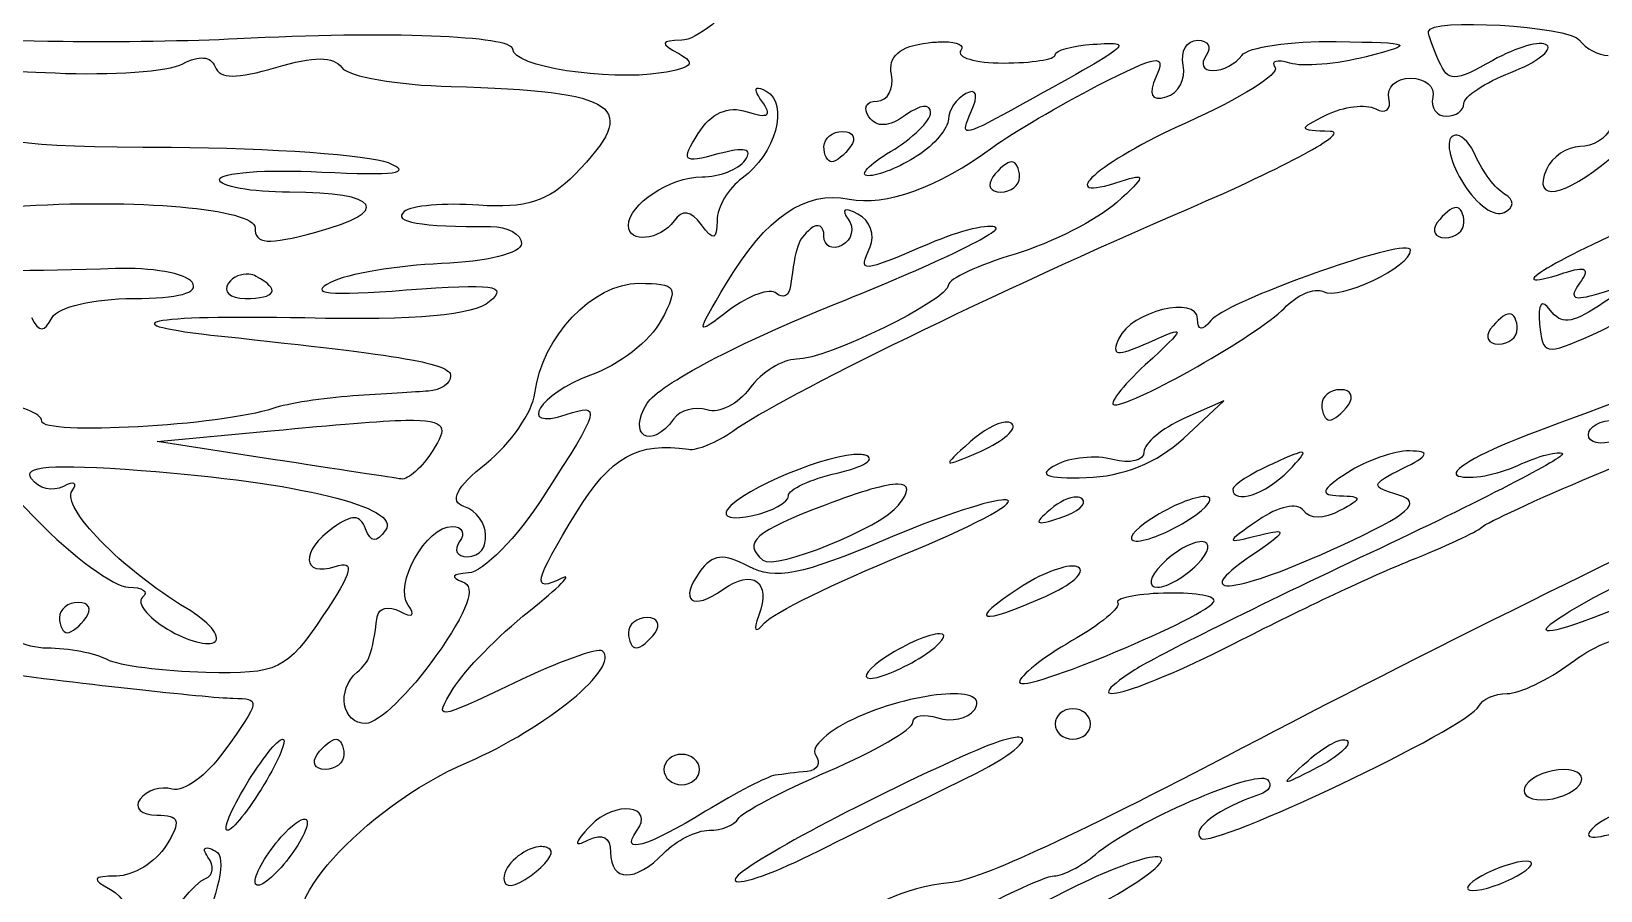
# Model space of a CAD drawing. Extents: x 26 to 243, y 4 to 296.
# Drawn here: x 176.22 to 200.62, y 90.3 to 103.68 of the extents above; entities that cross this region are included whole.
import ezdxf

# ---------------------------------------------------------------- set-up
doc = ezdxf.new("R2010")
doc.units = 0
doc.layers.add('Layer_1', color=7, linetype='CONTINUOUS')

msp = doc.modelspace()

# ---------------------------------------------------------------- linework, layer by layer
at = {"layer": 'Layer_1', "color": 7}
for points in [[(190.405743, 103.514372), (190.405743, 103.514372)], [(194.353547, 103.538623), (194.353547, 103.538623)], [(178.894715, 103.261913), (178.894715, 103.261913)], [(187.504697, 102.792831), (187.504697, 102.792831)], [(188.835882, 102.119796), (188.835882, 102.119796)], [(198.390095, 102.05861), (198.390095, 102.05861)], [(191.462423, 101.646854), (191.462423, 101.646854)], [(198.37466, 100.93744), (198.37466, 100.93744)], [(197.544532, 100.301887), (197.544532, 100.301887)], [(179.601371, 99.896746), (179.601371, 99.896746)], [(185.665841, 99.755081), (185.665841, 99.755081)], [(199.204241, 99.282139), (199.204241, 99.282139)], [(194.133061, 97.339657), (194.764203, 97.927252), (194.764203, 97.927252)], [(194.764203, 97.927252), (194.14188, 97.650542)], [(196.577701, 98.099783), (196.577701, 98.099783)], [(182.041049, 97.622983), (182.041049, 97.622983)], [(179.972341, 97.015542), (178.174825, 97.292252), (179.943675, 97.459271)], [(191.360448, 97.594871), (191.360448, 97.594871)], [(175.257243, 97.140668), (176.290772, 96.082885)], [(197.650916, 97.146733), (197.650916, 97.146733)], [(189.104324, 97.091609), (189.104324, 97.091609)], [(195.986245, 97.123029), (195.986245, 97.123029)], [(189.691368, 96.62969), (189.691368, 96.62969)], [(192.472798, 96.426843), (192.472798, 96.426843)], [(194.471507, 96.436766), (194.471507, 96.436766)], [(191.305877, 96.382196), (191.305877, 96.382196)], [(194.416937, 95.735069), (194.416937, 95.735069)], [(192.434766, 95.352525), (192.434766, 95.352525)], [(193.823827, 94.932499), (193.823827, 94.932499)], [(176.947271, 94.789184), (176.947271, 94.789184)], [(185.794825, 94.552713), (185.794825, 94.552713)], [(190.340147, 94.300807), (190.340147, 94.300807)], [(190.43716, 93.360984), (190.43716, 93.360984)], [(192.413819, 93.133332), (192.413819, 93.133332)], [(180.124475, 92.66039), (180.124475, 92.66039)], [(180.956258, 92.66039), (180.956258, 92.66039)], [(191.593611, 92.686848), (191.593611, 92.686848)], [(196.643845, 92.651571), (196.643845, 92.651571)], [(186.33116, 92.423919), (186.33116, 92.423919)], [(200.049805, 92.187448), (200.049805, 92.187448)], [(180.475599, 91.415748), (180.475599, 91.415748)], [(178.928889, 90.965403), (178.928889, 90.965403)], [(184.104249, 90.984696), (184.104249, 90.984696)], [(193.692639, 90.829804), (193.692639, 90.829804)], [(199.464414, 90.761455), (199.464414, 90.761455)]]:
    msp.add_lwpolyline(points, dxfattribs=at)
for points in [[(187.370751, 104.369305), (187.027202, 103.915695), (186.559252, 103.541654), (186.33116, 103.538073)], [(176.713555, 103.516576), (175.344015, 103.537122), (175.270902, 103.568163), (175.546631, 104.008811)], [(197.943611, 103.676427), (197.943611, 103.8894), (200.132744, 103.761006), (200.293441, 103.538623)], [(179.41947, 103.55957), (178.735166, 103.523849), (177.517239, 103.504525), (176.713555, 103.516576)], [(183.704619, 103.398065), (183.704619, 103.607948), (181.754351, 103.681422), (179.41947, 103.55957)], [(186.33116, 103.538073), (185.996416, 103.532795), (185.988147, 103.492607), (186.287613, 103.330264)], [(189.592148, 103.006702), (189.536973, 103.287722), (189.720471, 103.445834), (190.163758, 103.499487)], [(190.163758, 103.499487), (190.253513, 103.510353), (190.334956, 103.514964), (190.405743, 103.514372)], [(190.405743, 103.514372), (190.61811, 103.512678), (190.732963, 103.462341), (190.674185, 103.380977)], [(192.73187, 103.476337), (193.393455, 103.518964), (193.387187, 103.513672), (191.459666, 102.452178)], [(192.137659, 103.310971), (192.137659, 103.380838), (192.404915, 103.455255), (192.73187, 103.476337)], [(194.129753, 103.149467), (194.085077, 103.363583), (194.18585, 103.538623), (194.353547, 103.538623)], [(194.353547, 103.538623), (194.521246, 103.538623), (194.581472, 103.432214), (194.487492, 103.302152)], [(195.04091, 103.302152), (195.13489, 103.432214), (195.795454, 103.529406), (196.508799, 103.51823)], [(196.508799, 103.51823), (197.724612, 103.49918), (197.75378, 103.48442), (196.97623, 103.282859)], [(198.107323, 103.212304), (198.017209, 103.413147), (197.943611, 103.622031), (197.943611, 103.676427)], [(199.785221, 103.461455), (199.694289, 103.539236), (199.31656, 103.432804), (198.94572, 103.224981)], [(200.293441, 103.538623), (200.387421, 103.408561), (200.588967, 103.302152), (200.741029, 103.302152)], [(178.573354, 103.171514), (178.700537, 103.239973), (178.809588, 103.269866), (178.894715, 103.261913)], [(178.894715, 103.261913), (178.979844, 103.253954), (179.041374, 103.208039), (179.073858, 103.124662)], [(180.018092, 103.114739), (180.616428, 103.293152), (180.914531, 103.292599), (181.045005, 103.111982)], [(186.011453, 103.029853), (185.161654, 102.899271), (183.704619, 103.131712), (183.704619, 103.398065)], [(186.287613, 103.330264), (186.562582, 103.181214), (186.491287, 103.103586), (186.011453, 103.029853)], [(190.674185, 103.380977), (190.595783, 103.27249), (190.892862, 103.184192), (191.33454, 103.184192)], [(191.33454, 103.184192), (191.776217, 103.184192), (192.137659, 103.241102), (192.137659, 103.310971)], [(192.809591, 102.836926), (193.743351, 103.315416), (193.870041, 103.334655), (193.708074, 102.973628)], [(194.487492, 103.302152), (194.393484, 103.17209), (194.441236, 103.065681), (194.593326, 103.065681)], [(194.593326, 103.065681), (194.745387, 103.065681), (194.94693, 103.17209), (195.04091, 103.302152)], [(195.786705, 103.182538), (195.588726, 103.245453), (195.486028, 103.214471), (195.558503, 103.114189)], [(196.97623, 103.282859), (196.520017, 103.1646), (195.984684, 103.119622), (195.786705, 103.182538)], [(199.223534, 103.036468), (199.623358, 103.192274), (199.876153, 103.383677), (199.785221, 103.461455)], [(175.281497, 102.340832), (174.827571, 103.066304), (174.905419, 103.107083), (176.585121, 103.029853)], [(176.585121, 103.029853), (177.459502, 102.989653), (178.354236, 103.053585), (178.573354, 103.171514)], [(179.073858, 103.124662), (179.147123, 102.936671), (179.411427, 102.933869), (180.018092, 103.114739)], [(181.045005, 103.111982), (181.146066, 102.97211), (181.910265, 102.840213), (182.743297, 102.818736)], [(189.368354, 102.592738), (189.53605, 102.592738), (189.636823, 102.779093), (189.592148, 103.006702)], [(193.86517, 102.656679), (194.055359, 102.713555), (194.174429, 102.935351), (194.129753, 103.149467)], [(195.558503, 103.114189), (195.63095, 103.01391), (195.015293, 102.629752), (194.190386, 102.260357)], [(198.94572, 103.224981), (198.340974, 102.886066), (198.254276, 102.884771), (198.107323, 103.212304)], [(198.496479, 102.554703), (198.496479, 102.663889), (198.82371, 102.88065), (199.223534, 103.036468)], [(182.743297, 102.818736), (185.370927, 102.751017), (185.70551, 102.512988), (184.670347, 101.450622)], [(187.645257, 102.74708), (188.008167, 102.555245), (187.787034, 101.756937), (187.269326, 101.389436)], [(187.578007, 102.58888), (187.488367, 102.712945), (187.464745, 102.782397), (187.504697, 102.792831)], [(187.504697, 102.792831), (187.528657, 102.799094), (187.575568, 102.783913), (187.645257, 102.74708)], [(190.834589, 102.428477), (190.949707, 102.685034), (190.916724, 102.796715), (190.751906, 102.709595)], [(191.169727, 101.874505), (191.473878, 102.097337), (192.211788, 102.530585), (192.809591, 102.836926)], [(193.708074, 102.973628), (193.581328, 102.691146), (193.63276, 102.58717), (193.86517, 102.656679)], [(197.328454, 102.634081), (197.286657, 102.806324), (197.438809, 102.94717), (197.666901, 102.94717)], [(197.666901, 102.94717), (197.894993, 102.94717), (198.050528, 102.814294), (198.012513, 102.65172)], [(186.588575, 102.088927), (186.787288, 102.406503), (187.051154, 102.523374), (187.348701, 102.425719)], [(187.348701, 102.425719), (187.678845, 102.31736), (187.741921, 102.36205), (187.578007, 102.58888)], [(189.242677, 102.34469), (189.144125, 102.481069), (189.200629, 102.592738), (189.368354, 102.592738)], [(190.202343, 102.414145), (190.202343, 102.552891), (190.040853, 102.536302), (189.812083, 102.373906)], [(190.751906, 102.709595), (190.601566, 102.630136), (190.478503, 102.449973), (190.478503, 102.309413)], [(196.356111, 102.37611), (196.623432, 102.509257), (196.968773, 102.551557), (197.123403, 102.469817)], [(197.123403, 102.469817), (197.278032, 102.388079), (197.370223, 102.461832), (197.328454, 102.634081)], [(198.012513, 102.65172), (197.974498, 102.48914), (198.06771, 102.356267), (198.219771, 102.356267)], [(198.219771, 102.356267), (198.371833, 102.356264), (198.496479, 102.445523), (198.496479, 102.554703)], [(178.392006, 101.866787), (175.894114, 101.88149), (175.53465, 101.936275), (175.281497, 102.340832)], [(189.812083, 102.373906), (189.545383, 102.184606), (189.365162, 102.175182), (189.242677, 102.34469)], [(189.58002, 101.806154), (189.922187, 102.010291), (190.202343, 102.284021), (190.202343, 102.414145)], [(190.478503, 102.309413), (190.478503, 102.168846), (190.261195, 101.912236), (189.995088, 101.739456)], [(191.459666, 102.452178), (190.692981, 102.029945), (190.655262, 102.028782), (190.834589, 102.428477)], [(194.190386, 102.260357), (192.805719, 101.640295), (192.07349, 100.985949), (193.165126, 101.344235)], [(196.422809, 102.119796), (195.912523, 102.132891), (195.907604, 102.152717), (196.356111, 102.37611)], [(186.895051, 101.768122), (186.346044, 101.619086), (186.315189, 101.651999), (186.588575, 102.088927)], [(188.543187, 101.883325), (188.543187, 102.01339), (188.674846, 102.119796), (188.835882, 102.119796)], [(188.835882, 102.119796), (188.996947, 102.119796), (189.052231, 102.01339), (188.958251, 101.883325)], [(194.210782, 100.91594), (195.731452, 101.570332), (196.726931, 102.112007), (196.422809, 102.119796)], [(198.305759, 102.034909), (198.207715, 101.951064), (198.291535, 101.620107), (198.49207, 101.299588)], [(198.390095, 102.05861), (198.358958, 102.063126), (198.330264, 102.055794), (198.305759, 102.034909)], [(198.677279, 101.74001), (198.597373, 101.924679), (198.483508, 102.045072), (198.390095, 102.05861)], [(200.775203, 102.172713), (200.713171, 102.01361), (200.499771, 101.883325), (200.300607, 101.883325)], [(181.7693, 101.628664), (181.465178, 101.750322), (179.945357, 101.857674), (178.392006, 101.866787)], [(187.317284, 101.672209), (187.445695, 101.849907), (187.309972, 101.880757), (186.895051, 101.768122)], [(188.665005, 101.646854), (188.597949, 101.646854), (188.543187, 101.753263), (188.543187, 101.883325)], [(188.958251, 101.883325), (188.864243, 101.753263), (188.732061, 101.646854), (188.665005, 101.646854)], [(188.933447, 101.066975), (189.508305, 100.952319), (190.302571, 101.239158), (191.169727, 101.874505)], [(189.234408, 101.430226), (189.08235, 101.433048), (189.23788, 101.60202), (189.58002, 101.806154)], [(200.300607, 101.883325), (200.101471, 101.883325), (199.866676, 101.723435), (199.779159, 101.528343)], [(179.14276, 101.370694), (179.14276, 101.478926), (179.858086, 101.531507), (180.732464, 101.487553)], [(180.732464, 101.487553), (181.872359, 101.430251), (182.165794, 101.470056), (181.7693, 101.628664)], [(186.647006, 101.410383), (186.911731, 101.410383), (187.213229, 101.528213), (187.317284, 101.672209)], [(189.995088, 101.739456), (189.72898, 101.566674), (189.38647, 101.427406), (189.234408, 101.430226)], [(191.462423, 101.646854), (191.395367, 101.646854), (191.263705, 101.540445), (191.169727, 101.410383)], [(191.584792, 101.410383), (191.584792, 101.540445), (191.529479, 101.646854), (191.462423, 101.646854)], [(199.128174, 101.144145), (198.986809, 101.225434), (198.783818, 101.493785), (198.677279, 101.74001)], [(199.779159, 101.528343), (199.545959, 101.008552), (200.064805, 101.09608), (200.76418, 101.694259)], [(180.232513, 101.173911), (179.633214, 101.173911), (179.14276, 101.262447), (179.14276, 101.370694)], [(184.670347, 101.450622), (184.262085, 101.031621), (183.90419, 100.917242), (183.173799, 100.971064)], [(185.502132, 100.653564), (185.502132, 100.983524), (186.147783, 101.410383), (186.647006, 101.410383)], [(187.269326, 101.389436), (187.057659, 101.239187), (186.882992, 100.942969), (186.88017, 100.731285)], [(191.169727, 101.410383), (191.075747, 101.28032), (191.13051, 101.173911), (191.291546, 101.173911)], [(191.291546, 101.173911), (191.452582, 101.173911), (191.584792, 101.28032), (191.584792, 101.410383)], [(193.165126, 101.344235), (193.564499, 101.475313), (193.553241, 101.423193), (193.095674, 101.012954)], [(198.49207, 101.299588), (198.692618, 100.979065), (198.975636, 100.78011), (199.121008, 100.856962)], [(175.929174, 100.950668), (177.850741, 101.078901), (179.69563, 100.915641), (179.69563, 100.617733)], [(180.642065, 100.551589), (181.842582, 100.872975), (181.644725, 101.173911), (180.232513, 101.173911)], [(187.027343, 99.755081), (187.644281, 100.786542), (188.249876, 101.203313), (188.933447, 101.066975)], [(199.121008, 100.856962), (199.282634, 100.942368), (199.285284, 101.053803), (199.128174, 101.144145)], [(182.014591, 100.871293), (181.826405, 100.710339), (182.265199, 100.633938), (183.359007, 100.637579)], [(183.173799, 100.971064), (182.645789, 101.009971), (182.124121, 100.964965), (182.014591, 100.871293)], [(186.638187, 100.667342), (186.472494, 100.891006), (186.343372, 100.908772), (186.211546, 100.726324)], [(187.126011, 97.455413), (187.875, 97.991334), (191.283291, 99.656148), (194.210782, 100.91594)], [(189.072353, 100.831607), (188.863876, 100.941817), (188.805281, 100.912187), (188.919666, 100.753886)], [(189.26197, 100.322283), (189.343589, 100.504223), (189.258276, 100.733326), (189.072353, 100.831607)], [(193.095674, 101.012954), (192.796744, 100.744948), (192.085598, 100.383929), (191.51534, 100.210938)], [(198.37466, 100.93744), (198.307604, 100.93744), (198.175945, 100.831034), (198.081965, 100.700969)], [(198.496479, 100.700969), (198.496479, 100.831034), (198.441716, 100.93744), (198.37466, 100.93744)], [(201.561237, 100.826092), (199.982006, 100.182933), (198.925866, 99.547702), (200.048151, 99.916038)], [(179.69563, 100.617733), (179.69563, 100.36235), (179.885456, 100.349046), (180.642065, 100.551589)], [(183.359007, 100.637579), (183.625143, 100.638426), (183.841319, 100.520285), (183.841319, 100.37465)], [(186.211546, 100.726324), (185.993247, 100.424222), (185.502132, 100.373783), (185.502132, 100.653564)], [(186.88017, 100.731285), (186.876811, 100.425156), (186.827247, 100.412151), (186.638187, 100.667342)], [(188.335928, 100.602301), (188.137159, 100.432305), (188.102316, 100.332426), (188.025044, 99.715395)], [(188.543187, 100.489853), (188.543187, 100.649269), (188.449974, 100.699849), (188.335928, 100.602301)], [(188.737765, 99.440889), (190.184323, 100.019064), (191.300162, 100.55002), (191.217132, 100.621041)], [(188.919666, 100.753886), (189.021661, 100.612712), (188.97885, 100.430436), (188.824306, 100.348742)], [(191.217132, 100.621041), (191.134074, 100.692062), (190.666023, 100.579453), (190.176988, 100.370789)], [(198.081965, 100.700969), (197.987985, 100.570907), (198.04275, 100.464498), (198.203786, 100.464498)], [(198.203786, 100.464498), (198.364819, 100.464498), (198.496479, 100.570907), (198.496479, 100.700969)], [(183.841319, 100.37465), (183.840191, 100.225921), (183.293746, 100.088651), (182.59502, 100.061558)], [(188.824306, 100.348742), (188.669761, 100.267049), (188.543187, 100.330425), (188.543187, 100.489853)], [(190.176988, 100.370789), (189.096049, 99.90957), (189.076353, 99.908616), (189.26197, 100.322283)], [(197.544532, 100.301887), (196.995813, 100.254759), (194.786436, 99.450341), (194.560802, 99.175205)], [(197.667451, 100.271571), (197.667451, 100.299482), (197.622919, 100.308618), (197.544532, 100.301887)], [(177.524943, 99.98494), (175.055443, 99.888824), (173.035601, 100.002438), (173.199007, 100.228577)], [(182.59502, 100.061558), (181.910801, 100.035029), (181.134314, 99.903358), (180.869167, 99.768862)], [(191.51534, 100.210938), (190.945081, 100.037947), (190.478503, 99.821914), (190.478503, 99.73083)], [(196.304848, 99.626097), (196.565311, 99.488418), (197.667451, 100.01047), (197.667451, 100.271571)], [(178.716119, 99.771067), (178.615648, 99.91012), (178.079708, 100.00653), (177.524943, 99.98494)], [(179.601371, 99.896746), (179.482617, 99.908909), (179.355499, 99.858078), (179.283871, 99.758942)], [(179.541289, 99.51861), (180.026965, 99.51861), (180.098406, 99.660407), (179.714923, 99.863122)], [(179.714923, 99.863122), (179.679532, 99.881833), (179.640955, 99.892687), (179.601371, 99.896746)], [(200.048151, 99.916038), (200.397739, 100.030779), (200.462154, 99.98855), (200.293441, 99.755081)], [(177.8, 99.51861), (178.509761, 99.51861), (178.834088, 99.607815), (178.716119, 99.771067)], [(179.283871, 99.758942), (179.188339, 99.626758), (179.304219, 99.51861), (179.541289, 99.51861)], [(180.869167, 99.768862), (180.516389, 99.589925), (180.832145, 99.558381), (182.046011, 99.651455)], [(182.046011, 99.651455), (183.407705, 99.75586), (183.640132, 99.723532), (183.343573, 99.471205)], [(184.048025, 98.046316), (184.156906, 98.919808), (184.947811, 99.755081), (185.665841, 99.755081)], [(185.665841, 99.755081), (186.257717, 99.755081), (186.290644, 99.700587), (186.013107, 99.179613)], [(187.076402, 99.341671), (186.537103, 98.931001), (186.5367, 98.934763), (187.027343, 99.755081)], [(187.805658, 99.597985), (187.703948, 99.684975), (187.375642, 99.569563), (187.076402, 99.341671)], [(188.025044, 99.715395), (188.006022, 99.563659), (187.907343, 99.510993), (187.805658, 99.597985)], [(190.478503, 99.73083), (190.478503, 99.496837), (188.592412, 98.572726), (188.114892, 98.572726)], [(194.353547, 99.20056), (194.347761, 99.5737), (193.319403, 99.319765), (193.130399, 98.898495)], [(195.69796, 99.365372), (195.903023, 99.576723), (196.176183, 99.694102), (196.304848, 99.626097)], [(200.293441, 99.755081), (200.121455, 99.517086), (200.196346, 99.477454), (200.593853, 99.596885)], [(200.593853, 99.596885), (201.107046, 99.751048), (201.106995, 99.745111), (200.586687, 99.40065)], [(176.53937, 99.22316), (176.62875, 99.386939), (177.190964, 99.51861), (177.8, 99.51861)], [(183.343573, 99.471205), (183.090391, 99.255791), (182.231072, 99.179365), (180.472292, 99.215442)], [(185.795378, 97.88977), (185.974363, 98.175834), (187.231968, 98.83905), (188.737765, 99.440889)], [(193.0626, 97.863312), (193.383685, 97.863312), (195.300563, 98.955834), (195.69796, 99.365372)], [(199.838688, 99.338363), (199.704858, 99.523555), (199.643802, 99.443359), (199.672222, 99.120635)], [(200.586687, 99.40065), (200.170494, 99.125122), (200.002631, 99.111445), (199.838688, 99.338363)], [(200.489123, 98.952512), (200.913867, 99.140387), (201.261376, 99.397952), (201.261376, 99.524675)], [(176.216908, 99.22316), (176.34594, 98.986683), (176.410366, 98.986683), (176.53937, 99.22316)], [(180.472292, 99.215442), (177.996017, 99.266236), (177.350601, 99.125311), (179.17418, 98.932119)], [(186.013107, 99.179613), (185.844592, 98.863248), (185.349365, 98.478209), (184.912881, 98.323577)], [(193.595075, 98.835655), (194.19178, 99.101173), (194.190476, 99.090081), (193.541055, 98.486185)], [(194.560802, 99.175205), (194.42432, 99.008801), (194.356369, 99.01685), (194.353547, 99.20056)], [(199.204241, 99.282139), (199.137188, 99.282139), (199.005526, 99.17573), (198.911546, 99.045668)], [(199.32606, 99.045668), (199.32606, 99.17573), (199.2713, 99.282139), (199.204241, 99.282139)], [(199.672222, 99.120635), (199.714556, 98.640007), (199.761131, 98.630527), (200.489123, 98.952512)], [(179.17418, 98.932119), (182.042348, 98.628264), (182.737235, 98.50795), (182.737235, 98.314204)], [(193.130399, 98.898495), (193.00608, 98.621446), (193.088601, 98.610287), (193.595075, 98.835655)], [(198.911546, 99.045668), (198.817566, 98.915606), (198.872328, 98.809197), (199.033364, 98.809197)], [(199.033364, 98.809197), (199.1944, 98.809197), (199.32606, 98.915606), (199.32606, 99.045668)], [(188.114892, 98.572726), (187.896791, 98.572728), (187.571047, 98.370632), (187.390594, 98.123484)], [(193.541055, 98.486185), (193.172388, 98.143375), (192.957049, 97.863312), (193.0626, 97.863312)], [(182.737235, 98.314204), (182.737235, 98.196348), (182.5817, 98.089431), (182.391623, 98.077183)], [(184.912881, 98.323577), (184.117271, 98.041708), (183.754728, 97.456444), (184.534198, 97.712278)], [(187.390594, 98.123484), (187.210113, 97.876337), (186.910342, 97.723567), (186.724727, 97.784487)], [(201.856137, 98.197898), (201.56566, 98.178512), (200.916326, 97.934875), (199.464414, 97.384305)], [(176.377865, 97.608649), (176.377865, 97.731207), (176.035908, 97.865152), (175.617739, 97.906306)], [(181.216433, 98.001666), (180.76022, 97.972112), (180.200433, 97.884493), (179.972341, 97.807088)], [(182.391623, 98.077183), (182.201546, 98.064934), (181.672617, 98.031223), (181.216433, 98.001666)], [(183.290103, 96.952705), (183.670284, 97.2584), (184.011166, 97.750612), (184.048025, 98.046316)], [(184.534198, 97.712278), (185.091389, 97.89515), (185.068978, 97.813048), (184.188585, 96.44779)], [(186.204931, 97.642826), (185.852943, 97.155691), (185.477624, 97.381976), (185.795378, 97.88977)], [(196.577701, 98.099783), (196.416665, 98.099783), (196.285005, 97.993374), (196.285005, 97.863312)], [(196.285005, 97.863312), (196.285005, 97.73325), (196.339739, 97.626841), (196.406824, 97.626841)], [(196.406824, 97.626841), (196.47388, 97.626841), (196.605542, 97.73325), (196.699519, 97.863312)], [(196.699519, 97.863312), (196.793527, 97.993374), (196.738765, 98.099783), (196.577701, 98.099783)], [(200.50125, 96.758124), (201.604344, 97.221818), (202.090954, 97.563804), (202.090954, 97.875439)], [(179.972341, 97.807088), (179.179663, 97.53809), (176.377865, 97.38332), (176.377865, 97.608649)], [(179.943675, 97.459271), (180.976143, 97.556954), (181.636721, 97.616317), (182.041049, 97.622983)], [(182.041049, 97.622983), (182.714931, 97.634102), (182.676724, 97.499403), (182.460525, 97.153898)], [(186.724727, 97.784487), (186.53911, 97.845408), (186.305317, 97.781668), (186.204931, 97.642826)], [(194.14188, 97.650542), (193.799745, 97.498252), (193.520108, 97.263895), (193.520108, 97.129644)], [(200.432348, 97.397535), (200.432348, 97.523516), (200.61877, 97.626841), (200.846862, 97.626841)], [(186.434786, 97.172088), (186.567882, 97.15126), (186.878925, 97.278615), (187.126011, 97.455413)], [(191.360448, 97.594871), (191.227309, 97.581437), (191.01437, 97.465791), (190.8175, 97.289498)], [(190.986173, 97.145079), (191.34135, 97.300871), (191.556205, 97.493553), (191.463524, 97.572821)], [(191.463524, 97.572821), (191.440353, 97.592633), (191.404824, 97.599358), (191.360448, 97.594871)], [(199.464414, 97.384305), (198.704079, 97.095986), (198.230479, 96.813143), (198.412145, 96.75537)], [(200.846862, 97.30493), (200.61877, 97.230065), (200.432348, 97.271557), (200.432348, 97.397535)], [(182.460525, 97.153898), (182.297767, 96.893774), (182.075898, 96.69373), (181.967186, 96.709619)], [(184.700113, 96.200295), (185.217765, 97.049708), (185.653765, 97.294324), (186.434786, 97.172088)], [(190.8175, 97.289498), (190.36126, 96.880925), (190.368812, 96.874284), (190.986173, 97.145079)], [(192.623282, 96.731115), (193.182816, 96.744719), (193.731289, 96.965566), (194.133061, 97.339657)], [(193.520108, 97.129644), (193.520108, 96.995388), (193.302278, 96.943062), (193.036142, 97.013888)], [(195.986245, 97.123029), (195.953092, 97.138043), (195.806365, 97.076285), (195.524326, 96.947744)], [(197.650916, 97.146733), (197.413877, 97.150684), (196.978157, 96.997593), (196.682981, 96.806633)], [(197.541224, 96.871123), (197.9542, 97.076011), (197.980128, 97.141258), (197.650916, 97.146733)], [(199.334326, 96.921285), (199.659926, 97.070321), (199.973221, 97.152188), (200.030512, 97.103186)], [(176.218012, 96.710719), (176.071623, 96.913318), (176.517052, 96.947724), (177.92678, 96.843011)], [(181.967186, 96.709619), (181.858505, 96.725508), (180.960768, 96.863328), (179.972341, 97.015542)], [(182.944493, 96.282427), (182.710644, 96.359708), (182.822407, 96.576619), (183.290103, 96.952705)], [(189.104324, 97.091609), (188.643226, 97.115852), (187.278676, 96.562005), (187.04002, 96.231715)], [(188.750442, 96.802775), (189.168667, 96.89794), (189.364025, 97.022036), (189.184249, 97.078932)], [(189.184249, 97.078932), (189.162151, 97.085931), (189.135063, 97.090001), (189.104324, 97.091609)], [(192.148686, 96.926247), (191.856589, 96.769506), (191.987605, 96.71565), (192.623282, 96.731115)], [(193.036142, 97.013888), (192.770035, 97.084715), (192.370766, 97.045418), (192.148686, 96.926247)], [(195.524326, 96.947744), (195.18216, 96.791813), (194.902557, 96.614634), (194.902557, 96.554176)], [(195.767412, 96.837499), (195.939441, 97.015872), (196.0194, 97.108006), (195.986245, 97.123029)], [(200.030512, 97.103186), (200.087803, 97.054181), (198.738682, 96.35745), (197.032451, 95.555372)], [(198.412145, 96.75537), (198.593783, 96.697593), (199.008754, 96.772247), (199.334326, 96.921285)], [(176.716312, 96.594966), (176.55124, 96.50772), (176.32695, 96.559982), (176.218012, 96.710719)], [(176.850257, 96.523857), (176.941669, 96.650335), (176.881355, 96.682215), (176.716312, 96.594966)], [(177.92678, 96.843011), (180.384427, 96.660456), (181.983792, 96.267994), (181.725756, 95.910907)], [(187.990316, 96.446136), (187.990316, 96.546932), (188.332274, 96.707606), (188.750442, 96.802775)], [(194.902557, 96.554176), (194.902557, 96.303704), (195.414098, 96.471189), (195.767412, 96.837499)], [(196.682981, 96.806633), (196.272573, 96.541132), (196.244029, 96.456866), (196.561162, 96.448343)], [(197.48445, 96.457713), (197.036704, 96.592045), (197.041183, 96.623038), (197.541224, 96.871123)], [(198.773189, 95.958862), (198.84922, 96.030668), (199.626869, 96.390566), (200.50125, 96.758124)], [(178.632886, 94.695478), (177.626848, 95.29816), (176.67209, 96.277288), (176.850257, 96.523857)], [(184.188585, 96.44779), (183.770417, 95.799283), (183.241515, 95.258827), (183.013395, 95.246692)], [(187.436895, 96.139109), (187.741244, 96.207181), (187.990316, 96.345346), (187.990316, 96.446136)], [(189.691368, 96.62969), (189.507501, 96.630255), (189.137335, 96.521819), (188.561376, 96.304475)], [(189.703493, 96.300617), (189.872995, 96.519319), (189.875245, 96.629078), (189.691368, 96.62969)], [(192.472798, 96.426843), (192.365351, 96.429665), (192.204473, 96.358438), (192.063799, 96.237227)], [(192.218688, 96.104935), (192.491343, 96.193739), (192.64501, 96.325926), (192.559892, 96.398731)], [(192.559892, 96.398731), (192.538612, 96.416934), (192.508615, 96.42594), (192.472798, 96.426843)], [(194.471507, 96.436766), (194.3105, 96.440887), (193.937103, 96.288179), (193.641926, 96.097219)], [(194.227317, 96.081784), (194.522494, 96.272741), (194.632543, 96.432618), (194.471507, 96.436766)], [(196.561162, 96.448343), (196.924721, 96.438578), (196.925449, 96.409995), (196.568328, 96.21683)], [(196.576047, 95.668924), (197.650837, 96.165404), (197.857999, 96.345637), (197.48445, 96.457713)], [(181.415422, 95.933508), (181.327761, 96.158422), (181.210162, 96.162994), (180.913264, 95.952247)], [(182.99741, 95.498597), (183.407733, 95.498597), (183.364158, 96.143752), (182.944493, 96.282427)], [(184.464743, 95.164562), (183.990496, 94.935192), (184.027126, 95.095993), (184.700113, 96.200295)], [(187.04002, 96.231715), (186.954112, 96.112848), (187.132575, 96.071037), (187.436895, 96.139109)], [(188.561376, 96.304475), (187.468301, 95.891995), (187.272583, 95.718068), (187.592341, 95.44458)], [(187.592341, 95.44458), (187.780639, 95.283527), (189.435184, 95.954443), (189.703493, 96.300617)], [(191.305877, 96.382196), (191.029206, 96.353276), (190.278752, 96.101021), (189.499545, 95.769246)], [(189.76027, 95.522301), (190.809911, 95.951053), (191.545314, 96.337415), (191.394072, 96.380542)], [(191.394072, 96.380542), (191.375163, 96.385932), (191.345399, 96.386288), (191.305877, 96.382196)], [(192.063799, 96.237227), (191.792781, 96.003676), (191.824621, 95.976603), (192.218688, 96.104935)], [(195.999475, 96.220138), (195.907076, 96.348033), (195.606972, 96.283771), (195.300535, 96.070207)], [(202.491137, 96.208011), (202.328436, 96.208011), (197.862122, 94.000113), (195.31707, 92.661494)], [(196.568328, 96.21683), (196.315344, 96.079961), (196.099975, 96.081056), (195.999475, 96.220138)], [(176.290772, 96.082885), (176.85928, 95.501194), (177.505453, 95.025655), (177.726687, 95.025655)], [(180.913264, 95.952247), (180.396459, 95.585398), (180.417337, 95.175766), (180.944131, 95.348667)], [(181.725756, 95.910907), (181.581964, 95.711895), (181.499468, 95.717856), (181.415422, 95.933508)], [(182.075777, 94.747291), (181.846641, 95.064365), (182.355953, 95.97154), (182.763143, 95.97154)], [(182.763143, 95.97154), (182.918817, 95.97154), (182.969569, 95.865131), (182.875592, 95.735069)], [(193.641926, 96.097219), (193.34675, 95.906265), (193.237254, 95.746383), (193.39829, 95.742234)], [(193.39829, 95.742234), (193.559297, 95.738114), (193.932141, 95.890827), (194.227317, 96.081784)], [(195.300535, 96.070207), (194.771312, 95.701349), (194.771704, 95.698326), (195.31707, 95.837044)], [(195.31707, 95.837044), (195.774186, 95.95332), (195.750101, 95.896065), (195.178714, 95.506867)], [(197.654774, 95.438515), (198.194016, 95.65286), (198.697159, 95.887054), (198.773189, 95.958862)], [(182.875592, 95.735069), (182.781612, 95.605006), (182.836374, 95.498597), (182.99741, 95.498597)], [(189.499545, 95.769246), (188.193505, 95.213158), (187.78266, 95.131703), (187.374059, 95.348117)], [(194.416937, 95.735069), (194.264847, 95.735069), (193.985583, 95.575184), (193.796268, 95.380087)], [(195.178714, 95.506867), (194.183855, 94.829234), (194.950704, 94.91812), (196.576047, 95.668924)], [(194.349686, 95.380087), (194.541682, 95.577961), (194.571171, 95.735069), (194.416937, 95.735069)], [(180.944131, 95.348667), (181.259203, 95.452067), (181.211655, 95.261246), (180.75231, 94.578621)], [(187.374059, 95.348117), (186.977593, 95.558104), (186.81249, 95.541007), (186.614483, 95.268742)], [(187.618799, 94.47058), (187.74721, 94.620497), (188.710629, 95.093549), (189.76027, 95.522301)], [(197.032451, 95.555372), (195.326251, 94.753294), (193.682513, 93.937144), (193.379547, 93.741324)], [(195.044218, 94.209305), (195.940669, 94.671012), (197.11556, 95.22417), (197.654774, 95.438515)], [(201.391464, 94.91431), (199.015096, 93.885954), (199.342079, 94.347382), (201.815898, 95.513482)], [(183.013395, 95.246692), (182.759847, 95.233201), (182.724919, 95.180409), (182.923547, 95.111092)], [(183.951564, 94.646419), (184.423888, 95.023321), (184.654848, 95.256499), (184.464743, 95.164562)], [(186.614483, 95.268742), (186.283154, 94.813209), (186.493009, 94.649659), (186.972222, 94.989827)], [(186.972222, 94.989827), (187.437522, 95.320109), (187.725648, 95.113076), (187.530605, 94.588541)], [(192.434766, 95.352525), (192.263618, 95.367088), (191.905983, 95.228604), (191.577076, 95.012427)], [(191.988282, 94.88234), (192.397166, 95.063769), (192.625605, 95.268022), (192.495952, 95.33654)], [(192.495952, 95.33654), (192.479752, 95.345091), (192.459215, 95.350465), (192.434766, 95.352525)], [(193.796268, 95.380087), (193.604272, 95.182221), (193.574786, 95.025655), (193.72902, 95.025655)], [(193.72902, 95.025655), (193.881081, 95.025655), (194.160374, 95.184992), (194.349686, 95.380087)], [(177.726687, 95.025655), (177.949219, 95.025655), (178.047009, 94.954992), (177.946623, 94.869109)], [(182.923547, 95.111092), (183.142692, 95.034624), (183.007889, 94.658571), (182.509033, 93.955195)], [(191.577076, 95.012427), (190.767295, 94.480232), (190.950861, 94.421996), (191.988282, 94.88234)], [(193.823827, 94.932499), (193.382573, 94.918642), (193.062468, 94.849991), (193.11276, 94.779814)], [(194.611515, 94.813988), (194.61953, 94.89287), (194.265082, 94.946356), (193.823827, 94.932499)], [(176.947271, 94.789184), (176.786235, 94.789181), (176.654576, 94.682775), (176.654576, 94.552713)], [(177.06909, 94.552713), (177.16307, 94.682775), (177.108307, 94.789184), (176.947271, 94.789184)], [(177.946623, 94.869109), (177.846208, 94.783232), (178.02004, 94.559977), (178.333025, 94.372466)], [(179.074961, 94.178988), (179.170014, 94.260277), (178.971101, 94.492853), (178.632886, 94.695478)], [(181.596769, 94.566494), (181.615791, 94.704232), (181.774558, 94.740876), (181.9501, 94.648073)], [(181.9501, 94.648073), (182.145793, 94.54463), (182.194536, 94.582913), (182.075777, 94.747291)], [(191.585342, 93.547296), (191.584495, 93.341237), (194.589784, 94.599161), (194.611515, 94.813988)], [(193.11276, 94.779814), (193.163023, 94.709631), (192.840029, 94.443332), (192.395077, 94.188358)], [(176.460548, 94.075912), (176.125945, 94.077888), (175.730484, 94.265571), (175.581358, 94.493181)], [(176.654576, 94.552713), (176.654576, 94.422651), (176.709335, 94.316242), (176.776394, 94.316242)], [(176.776394, 94.316242), (176.843447, 94.316242), (176.97511, 94.422651), (177.06909, 94.552713)], [(180.75231, 94.578621), (180.184112, 93.734198), (180.057385, 93.672716), (178.931093, 93.697777)], [(181.285334, 93.704943), (181.481394, 93.872622), (181.51298, 93.959216), (181.596769, 94.566494)], [(182.777474, 93.446424), (182.9509, 93.729651), (183.479209, 94.26952), (183.951564, 94.646419)], [(185.794825, 94.552713), (185.633792, 94.552713), (185.502132, 94.446304), (185.502132, 94.316242)], [(185.916646, 94.316242), (186.010626, 94.446304), (185.955861, 94.552713), (185.794825, 94.552713)], [(187.530605, 94.588541), (187.43733, 94.337662), (187.468911, 94.295555), (187.618799, 94.47058)], [(178.333025, 94.372466), (178.646037, 94.184952), (178.979909, 94.0977), (179.074961, 94.178988)], [(185.502132, 94.316242), (185.502132, 94.186177), (185.556895, 94.07977), (185.623951, 94.07977)], [(185.623951, 94.07977), (185.691007, 94.07977), (185.822666, 94.186177), (185.916646, 94.316242)], [(190.340147, 94.300807), (190.188085, 94.300807), (189.82228, 94.144498), (189.527104, 93.953541)], [(190.079974, 93.953541), (190.375179, 94.144498), (190.492236, 94.300807), (190.340147, 94.300807)], [(193.379547, 93.741324), (192.337557, 93.067806), (193.41653, 93.370983), (195.044218, 94.209305)], [(200.149023, 93.838338), (200.496043, 94.095764), (200.869764, 94.258874), (200.979154, 94.201038)], [(177.394856, 93.89842), (177.215814, 93.993978), (176.795122, 94.073937), (176.460548, 94.075912)], [(182.995203, 92.298243), (184.236501, 92.836226), (185.385374, 93.785393), (185.095334, 94.033469)], [(185.095334, 94.033469), (185.030705, 94.088739), (184.41175, 93.863058), (183.720051, 93.532414)], [(192.395077, 94.188358), (191.950126, 93.933379), (191.585342, 93.64499), (191.585342, 93.547296)], [(175.410481, 93.734709), (176.792072, 93.546918), (178.982875, 93.303338), (179.350018, 93.297044)], [(178.931093, 93.697777), (178.265246, 93.712594), (177.573898, 93.802868), (177.394856, 93.89842)], [(182.509033, 93.955195), (182.102235, 93.381617), (181.613793, 92.908701), (181.423688, 92.90458)], [(189.527104, 93.953541), (189.231928, 93.762584), (189.11487, 93.606828), (189.266932, 93.606828)], [(189.266932, 93.606828), (189.418993, 93.606828), (189.784798, 93.762584), (190.079974, 93.953541)], [(199.16841, 93.370357), (199.360576, 93.370357), (199.802002, 93.580912), (200.149023, 93.838338)], [(181.423688, 92.90458), (181.04551, 92.896396), (180.954598, 93.422063), (181.285334, 93.704943)], [(183.720051, 93.532414), (182.494755, 92.946671), (182.470304, 92.94469), (182.777474, 93.446424)], [(179.350018, 93.297044), (179.791131, 93.28948), (179.788608, 93.275115), (179.211661, 92.468016)], [(190.43716, 93.360984), (190.069806, 93.338181), (189.549154, 93.215851), (189.073454, 93.005452)], [(190.881993, 93.117347), (191.018829, 93.306721), (190.804515, 93.383774), (190.43716, 93.360984)], [(198.726888, 93.173021), (198.777575, 93.281282), (198.976245, 93.370357), (199.16841, 93.370357)], [(189.073454, 93.005452), (188.619838, 92.80482), (188.322577, 92.538521), (188.412549, 92.413996)], [(189.925633, 92.922769), (189.925633, 93.030674), (190.099877, 93.061487), (190.312588, 92.991671)], [(190.312588, 92.991671), (190.525327, 92.921855), (190.781607, 92.978404), (190.881993, 93.117347)], [(192.413819, 93.133332), (192.26173, 93.133332), (192.137659, 93.026923), (192.137659, 92.896861)], [(192.69053, 92.896861), (192.69053, 93.026923), (192.565881, 93.133332), (192.413819, 93.133332)], [(194.40536, 91.115334), (194.596622, 90.951763), (198.573444, 92.84533), (198.726888, 93.173021)], [(188.612639, 92.16154), (189.334958, 92.472255), (189.925633, 92.814862), (189.925633, 92.922769)], [(192.137659, 92.896861), (192.137659, 92.766799), (192.26173, 92.66039), (192.413819, 92.66039)], [(192.413819, 92.66039), (192.565881, 92.66039), (192.69053, 92.766799), (192.69053, 92.896861)], [(179.557274, 91.950977), (179.793183, 92.341166), (180.048445, 92.66039), (180.124475, 92.66039)], [(180.124475, 92.66039), (180.200506, 92.66039), (180.069894, 92.341166), (179.833984, 91.950977)], [(180.663562, 92.423919), (180.75757, 92.553981), (180.889202, 92.66039), (180.956258, 92.66039)], [(180.956258, 92.66039), (181.023314, 92.66039), (181.078076, 92.553981), (181.078076, 92.423919)], [(195.31707, 92.661494), (192.46513, 91.161454), (190.971805, 90.468285), (190.491181, 90.421905)], [(190.755214, 92.050748), (191.463769, 92.39494), (191.751991, 92.659205), (191.593611, 92.686848)], [(191.593611, 92.686848), (191.498581, 92.703443), (191.24286, 92.63499), (190.820808, 92.44707)], [(196.071132, 92.324701), (196.300815, 92.529806), (196.539019, 92.663077), (196.643845, 92.651571)], [(196.680226, 92.63779), (196.752955, 92.57558), (196.538647, 92.383894), (196.203423, 92.211702)], [(196.643845, 92.651571), (196.658831, 92.649877), (196.671136, 92.645551), (196.680226, 92.63779)], [(179.211661, 92.468016), (178.945526, 92.095759), (178.584154, 91.832903), (178.407991, 91.883729)], [(180.543398, 89.546026), (179.891097, 89.941718), (181.358258, 91.588767), (182.995203, 92.298243)], [(180.785381, 92.187448), (180.624319, 92.187448), (180.569582, 92.293857), (180.663562, 92.423919)], [(181.078076, 92.423919), (181.078076, 92.293857), (180.946417, 92.187448), (180.785381, 92.187448)], [(186.33116, 92.423919), (186.179099, 92.423919), (186.055, 92.317513), (186.055, 92.187448)], [(186.607868, 92.187448), (186.607868, 92.31751), (186.483221, 92.423919), (186.33116, 92.423919)], [(190.820808, 92.44707), (189.062648, 91.664253), (187.160738, 90.638361), (187.160738, 90.472618)], [(188.412549, 92.413996), (188.502521, 92.289474), (188.444048, 92.174488), (188.283012, 92.158232)], [(196.203423, 92.211702), (195.621058, 91.912577), (195.615117, 91.917502), (196.071132, 92.324701)], [(186.055, 92.187448), (186.055, 92.057383), (186.179099, 91.950977), (186.33116, 91.950977)], [(186.33116, 91.950977), (186.483221, 91.950977), (186.607868, 92.057383), (186.607868, 92.187448)], [(187.783061, 92.098703), (187.669012, 92.082249), (187.182893, 91.829452), (186.703231, 91.537013)], [(187.20704, 91.419053), (187.257727, 91.5166), (187.890319, 91.850827), (188.612639, 92.16154)], [(188.283012, 92.158232), (188.121976, 92.141976), (187.897104, 92.115157), (187.783061, 92.098703)], [(188.335928, 90.861223), (188.982217, 91.183033), (190.070938, 91.71833), (190.755214, 92.050748)], [(192.765494, 90.866735), (193.347408, 91.364448), (195.261032, 92.198147), (195.438889, 92.031455)], [(195.438889, 92.031455), (195.523951, 91.951727), (195.469132, 91.845976), (195.31707, 91.796635)], [(200.049805, 92.187448), (199.821713, 92.187451), (199.558394, 92.081042), (199.464414, 91.950977)], [(200.293992, 91.950977), (200.387972, 92.081042), (200.277933, 92.187448), (200.049805, 92.187448)], [(178.407991, 91.883729), (178.231856, 91.934551), (178.006434, 91.864111), (177.907487, 91.727183)], [(179.266785, 91.241563), (179.190754, 91.241563), (179.321364, 91.56079), (179.557274, 91.950977)], [(179.833984, 91.950977), (179.598074, 91.56079), (179.342816, 91.241563), (179.266785, 91.241563)], [(195.31707, 91.796635), (194.686388, 91.592001), (194.23899, 91.25765), (194.40536, 91.115334)], [(199.464414, 91.950977), (199.370405, 91.820914), (199.479964, 91.714505), (199.70805, 91.714505)], [(199.70805, 91.714505), (199.936142, 91.714505), (200.200014, 91.820914), (200.293992, 91.950977)], [(201.910707, 91.869397), (201.525784, 91.84809), (200.436472, 91.365332), (200.434002, 91.176519)], [(177.907487, 91.727183), (177.80854, 91.590251), (177.92634, 91.478034), (178.168763, 91.478034)], [(185.628359, 91.225578), (185.924777, 91.635805), (185.290706, 91.712318), (184.91123, 91.312119)], [(186.703231, 91.537013), (185.787335, 90.978631), (185.360615, 90.855037), (185.628359, 91.225578)], [(178.168763, 91.478034), (178.523855, 91.478034), (178.551603, 91.386112), (178.313182, 91.005092)], [(180.101875, 91.137384), (180.269323, 91.326735), (180.413753, 91.430615), (180.475599, 91.415748)], [(180.507569, 91.360074), (180.507569, 91.230012), (180.325141, 90.916909), (180.101875, 90.664441)], [(180.475599, 91.415748), (180.496202, 91.410781), (180.507569, 91.392606), (180.507569, 91.360074)], [(184.91123, 91.312119), (184.65198, 91.038727), (184.642122, 90.970043), (184.87981, 91.092183)], [(186.756698, 91.241563), (186.953519, 91.241563), (187.156352, 91.321505), (187.20704, 91.419053)], [(200.434002, 91.176519), (200.432873, 91.075633), (200.816961, 91.163622), (201.287284, 91.371648)], [(179.69563, 90.441748), (179.69563, 90.57181), (179.878637, 90.884916), (180.101875, 91.137384)], [(184.87981, 91.092183), (185.097318, 91.203937), (185.225422, 91.132913), (185.225422, 90.900912)], [(186.055, 90.887131), (186.244315, 91.082226), (186.559904, 91.241563), (186.756698, 91.241563)], [(178.313182, 91.005092), (178.150424, 90.744965), (177.803906, 90.530817), (177.543133, 90.528842)], [(179.082677, 90.919102), (179.446039, 90.727027), (178.487674, 88.544077), (177.711255, 87.795364)], [(178.963616, 90.825395), (178.905002, 90.906492), (178.89531, 90.954845), (178.928889, 90.965403)], [(178.927785, 90.493564), (179.047786, 90.53719), (179.064085, 90.686342), (178.963616, 90.825395)], [(178.928889, 90.965403), (178.940082, 90.968922), (178.956327, 90.968276), (178.976844, 90.963199)], [(178.976844, 90.963199), (179.004191, 90.956425), (179.039672, 90.941835), (179.082677, 90.919102)], [(184.104249, 90.984696), (183.874148, 90.954791), (183.566813, 90.708516), (183.566813, 90.489703)], [(183.987942, 90.537108), (184.219703, 90.70163), (184.352438, 90.884936), (184.282842, 90.944456)], [(184.196855, 90.983592), (184.168246, 90.988867), (184.137122, 90.988969), (184.104249, 90.984696)], [(184.282842, 90.944456), (184.258881, 90.964946), (184.22955, 90.97757), (184.196855, 90.983592)], [(185.225422, 90.900912), (185.225422, 90.433976), (185.609202, 90.427677), (186.055, 90.887131)], [(187.160738, 90.472618), (187.160738, 90.364555), (187.68964, 90.539414), (188.335928, 90.861223)], [(192.123328, 90.53215), (192.261589, 90.53215), (192.550582, 90.682918), (192.765494, 90.866735)], [(193.692639, 90.829804), (193.492569, 90.816567), (193.025011, 90.647155), (192.483272, 90.381666)], [(192.483272, 89.920851), (193.205591, 90.268102), (193.796268, 90.658952), (193.796268, 90.789014)], [(193.796268, 90.789014), (193.796268, 90.821529), (193.759328, 90.83422), (193.692639, 90.829804)], [(180.101875, 90.664441), (179.878637, 90.411971), (179.69563, 90.311686), (179.69563, 90.441748)], [(199.464414, 90.761455), (199.312324, 90.761455), (199.001281, 90.658229), (198.773189, 90.53215)], [(199.32606, 90.53215), (199.554152, 90.658229), (199.616475, 90.761455), (199.464414, 90.761455)], [(177.543133, 90.528842), (177.166027, 90.525963), (177.146929, 90.483006), (177.44998, 90.318829)], [(177.44998, 90.318829), (177.659699, 90.2053), (177.744524, 89.992058), (177.638493, 89.845334)], [(177.483603, 88.272165), (177.483603, 88.660618), (178.597049, 90.373343), (178.927785, 90.493564)], [(183.566813, 90.489703), (183.566813, 90.332898), (183.725165, 90.350588), (183.987942, 90.537108)], [(190.491181, 90.421905), (189.80349, 90.355541), (189.089081, 90.02437), (189.225592, 89.835413)], [(192.483272, 90.381666), (190.549513, 89.433983), (189.649475, 88.873408), (189.649475, 88.617227)], [(190.358889, 89.704776), (191.190908, 90.159992), (191.985096, 90.53215), (192.123328, 90.53215)], [(198.773189, 90.53215), (198.545069, 90.40607), (198.482774, 90.303394), (198.634835, 90.303394)], [(198.634835, 90.303394), (198.786925, 90.303394), (199.097968, 90.40607), (199.32606, 90.53215)]]:
    msp.add_open_spline(points, degree=3, dxfattribs=at)

doc.saveas('drawing.dxf')
